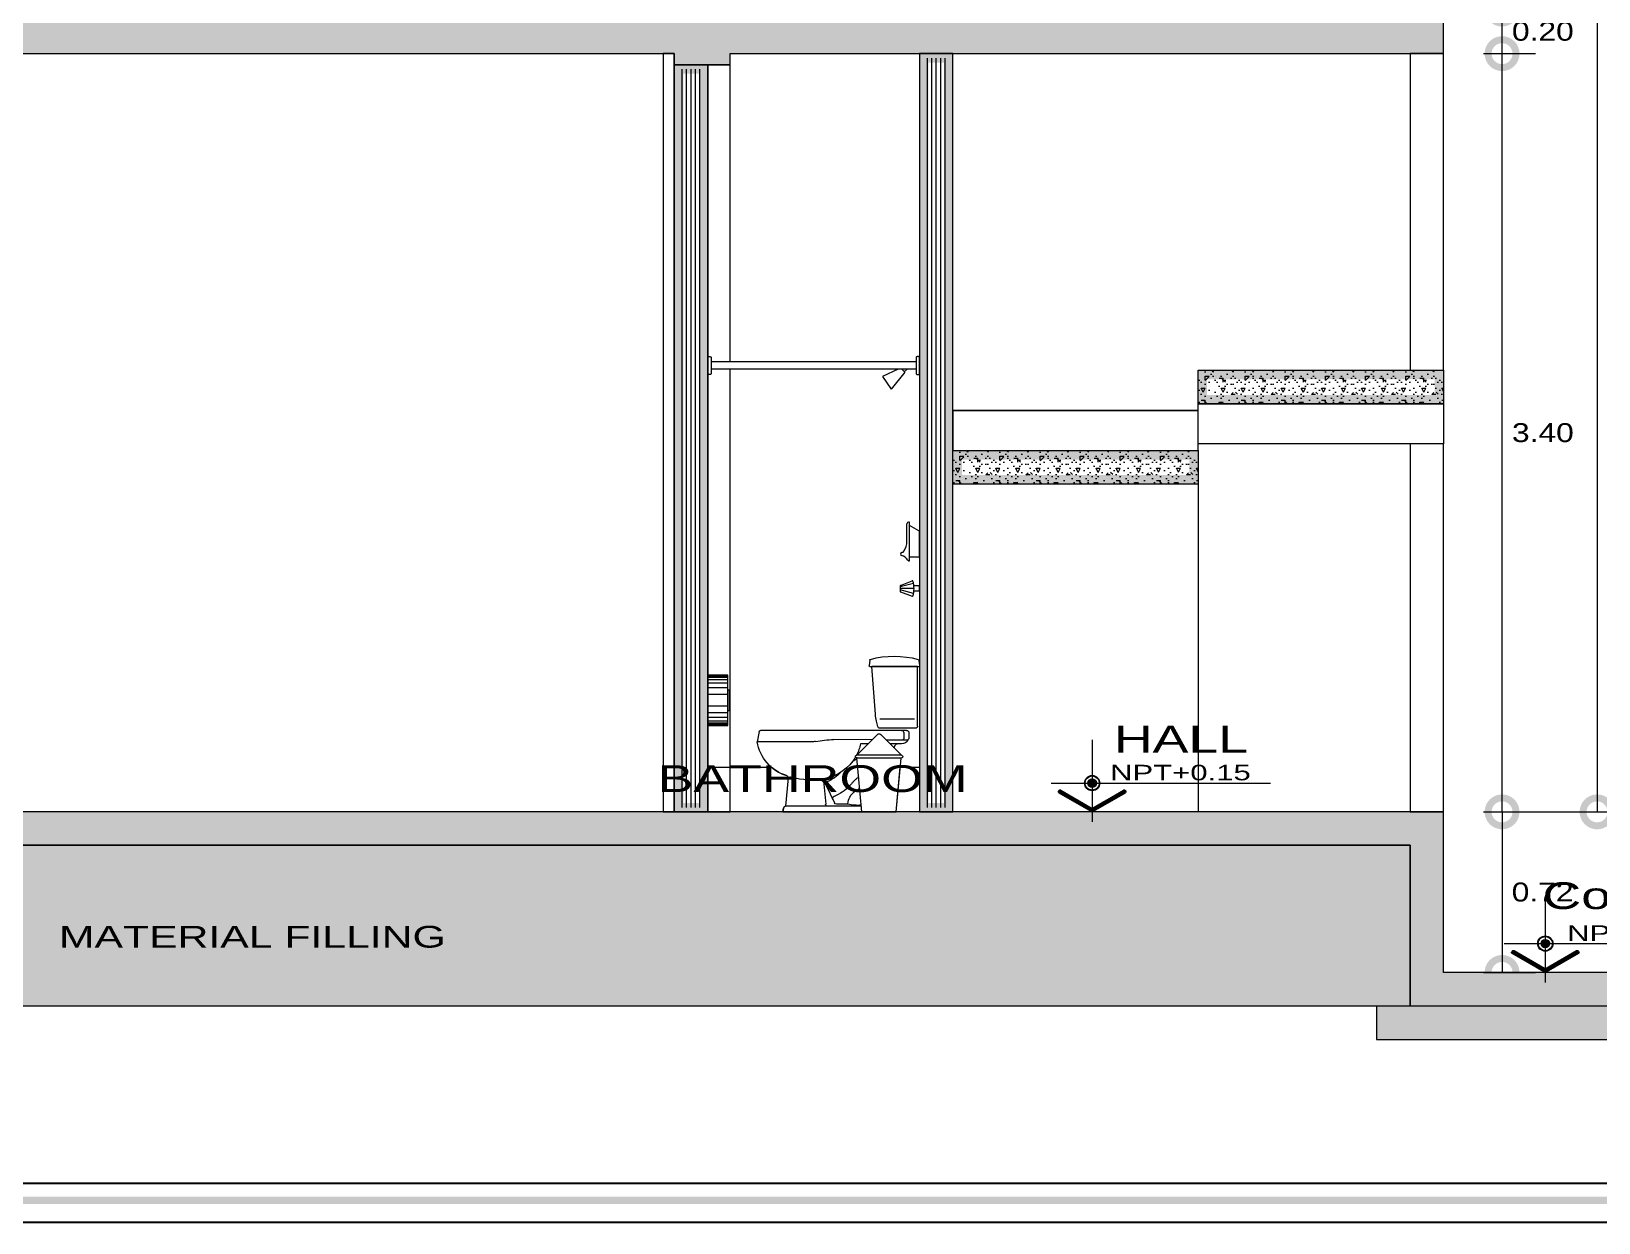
# Model space of a CAD drawing. Header units: millimetres. Extents: x 1555 to 3397, y 790 to 1592.
# Drawn here: x 1696.09 to 1703.12, y 789.52 to 794.87 of the extents above; entities that cross this region are included whole.
import ezdxf
from ezdxf.enums import TextEntityAlignment as Align

# ---------------------------------------------------------------- set-up
doc = ezdxf.new("R2010")
doc.units = ezdxf.units.MM
doc.layers.get('0').update_dxf_attribs({"lineweight": 5})
doc.layers.get('Defpoints').update_dxf_attribs({"lineweight": 5})
for name, color, linetype, lineweight in [('0-Hach de Muro Alto', 145, 'Continuous', 5), ('0-Muro Alto', 145, 'Continuous', 5), ('CASCO', 7, 'Continuous', 9), ('CONCRETO', 139, 'Continuous', 9), ('CONCRETO DE LOSA ALIGERADO', 251, 'Continuous', 5), ('COTAS', 7, 'Continuous', 9), ('COTAS-01', 7, 'Continuous', 15), ('LOSA STDIO ARQ', 7, 'Continuous', 13), ('MARCO DE MENBRETE', 252, 'Continuous', 25), ('murito', 139, 'Continuous', 13), ('PISO LM02', 250, 'Continuous', 18), ('PROYECCIONES', 9, 'Continuous', 5), ('SOMBRA01', 250, 'Continuous', 20), ('TEXT2', 7, 'Continuous', 9), ('TEXTOS-ESCALA', 7, 'Continuous', 9), ('TEXTURA VARIOS', 251, 'Continuous', 9)]:
    doc.layers.add(name, color=color, linetype=linetype, lineweight=lineweight)
for name, color, linetype, lineweight, true_color in [('APARATOS-SANITARIOS-02', 7, 'Continuous', 13, 0x474e45), ('COLUMNA ELEVACION', 7, 'Continuous', 9, 0x44484a), ('CONCRETO DE  N.P.T.', 7, 'Continuous', 20, 0x4a4747), ('ESCALERA', 7, 'Continuous', 9, 0xb55e94), ('FLECHAS NPT', 7, 'Continuous', 13, 0x51594d), ('HACH TERRENO NATURAL', 7, 'Continuous', 9, 0x99502e), ('MARCO  LOGITO LM', 7, 'Continuous', 25, 0x5b584a), ('PISO 02', 7, 'Continuous', 15, 0x6b6a56), ('RELLENO DE MURO CORTE', 7, 'Continuous', 5, 0x5b605f), ('TEXTOS NPT', 7, 'Continuous', 5, 0x54254a)]:
    doc.layers.add(name, color=color, linetype=linetype, lineweight=lineweight, true_color=true_color)
doc.layers.add('LOGO', color=7, linetype='Continuous')
doc.styles.add('STYLE1-50EJES', font='swissel.ttf', dxfattribs={"width": 1.2, "height": 0.085})
doc.styles.add('TEXTO-AMBIENTES', font='GOTHIC.TTF', dxfattribs={"width": 1.5, "height": 0.125})
doc.styles.add('TEXTO-ESCALA', font='', dxfattribs={"width": 1.75, "height": 0.3})
doc.styles.get('TEXTO-ESCALA').set_extended_font_data('Gulim')
doc.dimstyles.new('DIM-1-50ejes', dxfattribs={"dimtxt": 0.085, "dimasz": 0.25, "dimexe": 0.15, "dimexo": 0.18, "dimgap": 0.03, "dimtad": 2, "dimtih": 1, "dimtoh": 1, "dimzin": 0, "dimdsep": 46, "dimtxsty": 'STYLE1-50EJES', "dimblk1": 'DOTSMALL', "dimblk2": 'DOTSMALL', "dimsah": 1, "dimcen": 2.75, "dimclrd": 256, "dimclre": 256, "dimclrt": 256, "dimazin": 0, "dimtfac": 1, "dimtix": 1, "dimtmove": 0, "dimatfit": 3, "dimldrblk": 'DOTSMALL', "dimfxl": 1, "dimfxlon": 1, "dimtolj": 1, "dimtzin": 0, "dimlwd": -1, "dimlwe": -1, "dimarcsym": 0})
pattern_1 = [(90, (73.99333, -21.257696), (-0.02, 0), [])]

# ---------------------------------------------------------------- blocks, each defined once
blk = doc.blocks.new('PAPELERA')
at = {"layer": 'APARATOS-SANITARIOS-02'}
for p, q in [((0, 0.1125), (0, -0.1125)), ((0.09, 0.1125), (0, 0.1125)), ((0.09, -0.1125), (0.09, 0.1125)), ((0.099, 0.045), (0.09, 0.045)), ((0.099, -0.045), (0.099, 0.045)), ((0.09, -0.045), (0.099, -0.045)), ((0, -0.1125), (0.09, -0.1125))]:
    blk.add_line(p, q, dxfattribs=at)
at = {"layer": 'PROYECCIONES'}
for p, q in [((0.09, 0.1089), (0, 0.1089)), ((0.09, 0.1025), (0, 0.1025)), ((0.09, 0.0926), (0, 0.0926)), ((0.09, 0.0771), (0, 0.0771)), ((0.09, 0.0558), (0, 0.0558)), ((0.09, 0.0256), (0, 0.0256)), ((0.09, 0.045), (0.09, -0.045)), ((0.09, -0.0256), (0, -0.0256)), ((0.09, -0.0558), (0, -0.0558)), ((0.09, -0.0771), (0, -0.0771)), ((0.09, -0.0926), (0, -0.0926)), ((0.09, -0.1025), (0, -0.1025)), ((0.09, -0.1089), (0, -0.1089))]:
    blk.add_line(p, q, dxfattribs=at)
blk = doc.blocks.new('tacho')
at = {"layer": 'APARATOS-SANITARIOS-02'}
for p, q in [((2356.0954, 1087.522), (2356.188, 1087.6146)), ((2356.2029, 1087.6146), (2356.2954, 1087.522)), ((2356.0954, 1087.522), (2356.2954, 1087.522)), ((2356.0964, 1087.5092), (2356.2954, 1087.5092)), ((2356.1183, 1087.2677), (2356.0964, 1087.5092)), ((2356.2726, 1087.2677), (2356.2945, 1087.5093)), ((2356.2726, 1087.2677), (2356.1183, 1087.2677))]:
    blk.add_line(p, q, dxfattribs=at)
for centre, radius, start, end in [((2356.1954, 1087.6072), 0.0105, 45.00348, 134.99596), ((2356.0955, 1087.5156), 0.00643, 90.06233, 278.3445), ((2356.2954, 1087.5156), 0.00639, 261.59317, 90)]:
    blk.add_arc(centre, radius, start, end, dxfattribs=at)
blk = doc.blocks.new('A$C6BB93238')
at = {"layer": 'APARATOS-SANITARIOS-02'}
for p, q in [((-0.3826, 0.4323), (-0.3856, 0.406)), ((-0.1621, 0.4322), (-0.16, 0.406)), ((-0.162, 0.4038), (-0.3836, 0.4038)), ((-0.3771, 0.4038), (-0.1721, 0.4038)), ((-0.3771, 0.1368), (-0.3771, 0.4038)), ((-0.1876, 0.1894), (-0.1721, 0.4038)), ((-0.3626, 0.1668), (-0.2077, 0.1668)), ((-0.1979, 0.1345), (-0.1923, 0.1586)), ((-0.3671, 0.1268), (-0.2077, 0.1268)), ((-0.3376, 0.1068), (-0.3376, 0.0828)), ((-0.3276, 0.1168), (0.3282, 0.1168)), ((-0.3276, 0.0728), (-0.2363, 0.0739)), ((-0.3151, 0.1068), (-0.3151, 0.0828)), ((-0.1726, 0.0747), (-0.0001, 0.0768)), ((0.3341, 0.1119), (0.3424, 0.0659)), ((-0.305, 0.0568), (-0.2534, 0.0568)), ((-0.2708, 0.0394), (-0.2776, 0.0525)), ((-0.1547, 0.0568), (-0.1213, 0.0568)), ((0.0988, 0.0659), (0.3424, 0.0659)), ((0.0346, -0.1274), (-0.004, -0.2075)), ((0.0447, -0.1089), (0.0355, -0.2141)), ((0.2039, -0.0959), (0.2151, -0.2232)), ((0.2274, -0.2482), (-0.2526, -0.2482)), ((-0.1246, -0.2232), (0.2151, -0.2232)), ((-0.0635, -0.2132), (-0.013, -0.2132)), ((0.2274, -0.2482), (0.2249, -0.2317))]:
    blk.add_line(p, q, dxfattribs=at)
for points in [[(-0.0861, -0.0206), (-0.1031, -0.0121), (-0.1054, -0.0111)], [(-0.1126, -0.0914), (-0.1108, -0.0929), (-0.1082, -0.0949), (-0.1057, -0.097), (-0.1031, -0.0991), (-0.1006, -0.1013), (-0.0981, -0.1035), (-0.0957, -0.1058), (-0.0934, -0.108), (-0.0911, -0.1103), (-0.0888, -0.1127), (-0.0865, -0.1151), (-0.0843, -0.1175), (-0.0821, -0.1199), (-0.0798, -0.1225), (-0.0776, -0.125), (-0.0754, -0.1275), (-0.0732, -0.13), (-0.0712, -0.1323)], [(-0.0635, -0.2132), (-0.0636, -0.2125), (-0.0654, -0.2033), (-0.0675, -0.1954), (-0.0699, -0.1887), (-0.0726, -0.183), (-0.0754, -0.1781), (-0.0781, -0.174), (-0.0809, -0.1705), (-0.0835, -0.1674), (-0.086, -0.1646), (-0.0884, -0.1622), (-0.0907, -0.16), (-0.0931, -0.158), (-0.0954, -0.1562), (-0.0979, -0.1544), (-0.1004, -0.1527), (-0.1031, -0.1509), (-0.1059, -0.1492), (-0.1088, -0.1474), (-0.1118, -0.1457), (-0.1148, -0.144), (-0.1173, -0.1427)]]:
    blk.add_lwpolyline(points, dxfattribs=at)
for centre, radius, start, end in [((-0.3786, 0.4319), 0.004, 104.9524, 173.5584), ((-0.2723, 0.0337), 0.4161, 75.06354, 104.9524), ((-0.1661, 0.4319), 0.004, 4.61065, 75.06354), ((-0.3836, 0.4058), 0.002, 173.5584, 270), ((-0.162, 0.4058), 0.002, 270, 4.61065), ((-0.3812, 0.2028), 0.194, 346.82745, 356.04435), ((-0.3671, 0.1368), 0.01, 180, 270), ((-0.3276, 0.1068), 0.01, 90, 180), ((-0.3276, 0.0828), 0.01, 180, 270), ((-0.3052, 0.0893), 0.0325, 204.64713, 270.318), ((-0.3051, 0.1068), 0.01, 90, 180), ((-0.3056, 0.0826), 0.00955, 178.87124, 272.70576), ((-0.2077, 0.1368), 0.01, 270, 346.82745), ((-0.0327, -0.5637), 0.6413, 79.78398, 87.09132), ((0.3282, 0.1108), 0.006, 10.17986, 90), ((-0.2847, 0.0488), 0.008, 27.40758, 90), ((0.0761, 0.0998), 0.202, 192.27903, 207.64116), ((0.0988, 0.1659), 0.1, 259.78398, 270), ((0.1554, 0.0955), 0.1893, 287.05955, 350.98612), ((0.0761, 0.0998), 0.202, 210.44138, 258.3808), ((0.0692, 0.0032), 0.1952, 223.96619, 248.59707), ((0.1083, 0.0647), 0.1952, 223.96619, 246.21682), ((0.0255, -0.123), 0.01, 334.30004, 66.21682), ((0.1015, 0.2092), 0.3143, 257.85823, 286.64851), ((0.0348, -0.1081), 0.01, 355.01389, 86.40745), ((0.1944, -0.1015), 0.01, 4.98611, 106.64851), ((0.2139, -0.095), 0.01, 107.05955, 184.98611), ((-0.013, -0.2032), 0.01, 270, 334.30004), ((-0.0056, -0.1878), 0.01, 334.30004, 68.59707), ((-0.1075, -0.0441), 0.1748, 264.55427, 284.58306), ((0.0256, -0.2132), 0.01, 270, 355.01389), ((0.2151, -0.2332), 0.01, 8.48894, 90)]:
    blk.add_arc(centre, radius, start, end, dxfattribs=at)
blk.add_blockref('tacho', (-2356.3995, -1087.5159), dxfattribs=at)
blk = doc.blocks.new('javonerac')
at = {"layer": 'APARATOS-SANITARIOS-02'}
for p, q in [((100.6702, 69.0701), (100.6702, 69.1492)), ((100.6819, 69.157), (100.678, 69.157)), ((100.6819, 68.9831), (100.6819, 69.157)), ((100.7239, 69.1177), (100.6819, 69.1414)), ((100.7269, 69.0046), (100.7269, 69.1126)), ((100.721, 68.9988), (100.6819, 68.9988))]:
    blk.add_line(p, q, dxfattribs=at)
for centre, radius, start, end in [((100.678, 69.1492), 0.00782, 90, 180), ((100.721, 69.1126), 0.00586, 0, 60.52411), ((100.5854, 69.0726), 0.0849, 327.02302, 358.31137), ((100.6489, 69.0128), 0.00701, 96.11397, 184.91625), ((100.6482, 69.013), 0.00638, 187.84278, 247.56189), ((100.6323, 68.9587), 0.0503, 32.75612, 74.43039), ((100.6451, 69.0323), 0.0129, 283.40379, 332.7883), ((100.681, 68.9917), 0.00859, 222.12738, 276.59661), ((100.721, 69.0046), 0.00586, 270, 0)]:
    blk.add_arc(centre, radius, start, end, dxfattribs=at)
blk = doc.blocks.new('_DOTSMALL')
at = {"color": 0, "linetype": 'ByBlock', "const_width": 0.5}
blk.add_lwpolyline([(-0.0625, 0, 1), (0.0625, 0, 1)], format="xyb", close=True, dxfattribs=at)
blk = doc.blocks.new('*D447')
at = {"layer": 'COTAS', "transparency": 16777216}
for p, q in [((1702.6081, 791.3657), (1702.841, 791.3657)), ((1702.691, 791.3657), (1702.691, 790.6457)), ((1702.6081, 790.6457), (1702.841, 790.6457))]:
    blk.add_line(p, q, dxfattribs=at)
at = {"layer": 'Defpoints', "color": 0, "transparency": 16777216}
for p in [(1702.4281, 791.3657), (1702.4281, 790.6457), (1702.691, 790.6457)]:
    blk.add_point(p, dxfattribs=at)
at = {"layer": 'COTAS', "transparency": 16777216, "xscale": 0.25, "yscale": 0.25, "zscale": 0.25}
for p, rotation in [((1702.691, 791.3657), 90), ((1702.691, 790.6457), 270)]:
    blk.add_blockref('_DOTSMALL', p, dxfattribs=dict(at, rotation=rotation))
at = {"layer": 'COTAS', "transparency": 16777216, "insert": (1702.8729, 791.0057), "char_height": 0.085, "attachment_point": 5, "style": 'STYLE1-50EJES'}
blk.add_mtext('\\A1;0.72', dxfattribs=at)
blk = doc.blocks.new('*D497')
at = {"layer": 'COTAS', "transparency": 16777216}
for p, q in [((1702.6081, 794.7657), (1702.841, 794.7657)), ((1702.691, 791.3657), (1702.691, 794.7657)), ((1702.6081, 791.3657), (1702.841, 791.3657))]:
    blk.add_line(p, q, dxfattribs=at)
at = {"layer": 'Defpoints', "color": 0, "transparency": 16777216}
for p in [(1702.4281, 794.7657), (1702.691, 794.7657), (1702.4281, 791.3657)]:
    blk.add_point(p, dxfattribs=at)
at = {"layer": 'COTAS', "transparency": 16777216, "xscale": 0.25, "yscale": 0.25, "zscale": 0.25}
for p, rotation in [((1702.691, 794.7657), 90), ((1702.691, 791.3657), 270)]:
    blk.add_blockref('_DOTSMALL', p, dxfattribs=dict(at, rotation=rotation))
at = {"layer": 'COTAS', "transparency": 16777216, "insert": (1702.8741, 793.0657), "char_height": 0.085, "attachment_point": 5, "style": 'STYLE1-50EJES'}
blk.add_mtext('\\A1;3.40', dxfattribs=at)
blk = doc.blocks.new('*D498')
at = {"layer": 'COTAS', "transparency": 16777216}
for p, q in [((1702.6081, 794.9657), (1702.841, 794.9657)), ((1702.691, 794.7657), (1702.691, 794.9657)), ((1702.6081, 794.7657), (1702.841, 794.7657))]:
    blk.add_line(p, q, dxfattribs=at)
at = {"layer": 'Defpoints', "color": 0, "transparency": 16777216}
for p in [(1702.4281, 794.9657), (1702.691, 794.9657), (1702.4281, 794.7657)]:
    blk.add_point(p, dxfattribs=at)
at = {"layer": 'COTAS', "transparency": 16777216, "xscale": 0.25, "yscale": 0.25, "zscale": 0.25}
for p, rotation in [((1702.691, 794.9657), 90), ((1702.691, 794.7657), 270)]:
    blk.add_blockref('_DOTSMALL', p, dxfattribs=dict(at, rotation=rotation))
at = {"layer": 'COTAS', "transparency": 16777216, "insert": (1702.874, 794.8657), "char_height": 0.085, "attachment_point": 5, "style": 'STYLE1-50EJES'}
blk.add_mtext('\\A1;0.20', dxfattribs=at)
blk = doc.blocks.new('*D535')
at = {"layer": 'COTAS', "transparency": 16777216}
for p, q in [((1702.6081, 803.6642), (1703.2672, 803.6642)), ((1703.1172, 803.6642), (1703.1172, 791.3657)), ((1702.6081, 791.3657), (1703.2672, 791.3657))]:
    blk.add_line(p, q, dxfattribs=at)
at = {"layer": 'Defpoints', "color": 0, "transparency": 16777216}
for p in [(1702.4281, 803.6642), (1702.4281, 791.3657), (1703.1172, 791.3657)]:
    blk.add_point(p, dxfattribs=at)
at = {"layer": 'COTAS', "transparency": 16777216, "xscale": 0.25, "yscale": 0.25, "zscale": 0.25}
for p, rotation in [((1703.1172, 803.6642), 90), ((1703.1172, 791.3657), 270)]:
    blk.add_blockref('_DOTSMALL', p, dxfattribs=dict(at, rotation=rotation))
at = {"layer": 'COTAS', "transparency": 16777216, "insert": (1703.3422, 797.515), "char_height": 0.085, "attachment_point": 5, "style": 'STYLE1-50EJES'}
blk.add_mtext('\\A1;12.30', dxfattribs=at)

msp = doc.modelspace()

# ---------------------------------------------------------------- hatches: boundary and pattern name
at = {"layer": 'CONCRETO', "ltscale": 0.05}
h = msp.add_hatch(dxfattribs=at)
h.set_pattern_fill('CONCRT,_O', color=256, scale=0.08, angle=75, pattern_type=2)
h.set_pattern_definition([(75, (811.65591, -714.763585), (-0.0565685425, 0.0979795897), [0.004, -0.028, 0, -0.04, 0, -0.008]), (75, (811.63273, -714.75737), (-0.0565685425, 0.0979795897), [0, -0.028, 0.004, -0.04, 0, -0.008]), (75, (811.617275, -714.75323), (-0.0565685425, 0.0979795897), [0, -0.032, 0, -0.036, 0.004, -0.008]), (75, (811.586366, -714.74495), (-0.0565685425, 0.0979795897), [0, -0.032, 0.004, -0.036, 0, -0.008]), (165, (811.65978, -714.76462), (-0.0979795897, -0.0565685425), [0.004, -0.076]), (165, (811.66806, -714.73371), (-0.0979795897, -0.0565685425), [-0.028, 0.004, -0.024, 0, -0.02, 0.004]), (165, (811.67841, -714.695074), (-0.0979795897, -0.0565685425), [0, -0.04, 0.004, -0.02, 0, -0.016]), (165, (811.661847, -714.756893), (-0.0489897949, -0.02828427125), [0, -0.012, 0, -0.012, 0, -0.016]), (165, (811.660054, -714.74813), (-0.0489897949, -0.02828427125), [0, -0.016, 0, -0.012, 0, -0.012]), (165, (811.665988, -714.74144), (-0.0489897949, -0.02828427125), [0, -0.016, 0, -0.016, 0, -0.008]), (165, (811.6624, -714.723913), (-0.0489897949, -0.02828427125), [0, -0.012, 0, -0.016, 0, -0.012]), (120, (811.659776, -714.76462), (-0.077274066, 0.0207055236), [0.0056568, -0.03394112, 0.0056568, -0.0678823648]), (210, (811.66806, -714.73371), (-0.077274066, 0.0207055236), [-0.056568, 0.0056568, -0.0452554848, 0.0056568])])
h.paths.add_polyline_path([(1709.12814, 790.7457), (1704.17814, 790.7457), (1704.17814, 790.5957), (1702.37814, 790.5957), (1702.37814, 791.3157), (1691.22814, 791.3157), (1691.22814, 791.2157), (1702.27814, 791.2157), (1702.27814, 790.4957), (1704.27814, 790.4957), (1704.27814, 790.6457), (1709.12814, 790.6457)])
at = {"layer": 'CONCRETO DE  N.P.T.', "ltscale": 0.05}
h = msp.add_hatch(dxfattribs=at)
h.set_pattern_fill('SAND,_O', color=256, scale=0.05, pattern_type=2)
h.set_pattern_definition([(0, (811.51744, -714.223087), (0.0295, 0.0215), [0, -0.012, 0, -0.016, 0, -0.028]), (10, (811.53794, -714.200087), (0.01654435144, 0.0415034268), [0, -0.031, 0, -0.007, 0, -0.0265]), (20, (811.52094, -714.205087), (0.0105370084, 0.0485306239), [0, -0.0215, 0, -0.0145, 0, -0.0315]), (30, (811.54044, -714.210087), (0.0011865335, 0.0399448637), [0, -0.028, 0, -0.0355, 0, -0.0255]), (40, (811.53194, -714.215087), (0.01400418, 0.04242797358), [0, -0.0205, 0, -0.0165, 0, -0.0285]), (50, (811.55294, -714.220087), (-0.00770419094, 0.03126732227), [0, -0.006, 0, -0.0395, 0, -0.0235]), (60, (811.54344, -714.225087), (-0.007511851, 0.05398909236), [0, -0.0075, 0, -0.0235, 0, -0.027]), (70, (811.53144, -714.230087), (-0.01408848712, 0.02853970095), [0, -0.014, 0, -0.016, 0, -0.0365]), (80, (811.53494, -714.235087), (-0.01709383663, 0.03550775618), [0, -0.018, 0, -0.0215]), (90, (811.55644, -714.240087), (-0.0335, 0.023), [0, -0.0275, 0, -0.0155, 0, -0.0365]), (100, (811.51444, -714.235087), (-0.0302947045, 0.01344361854), [0, -0.014, 0, -0.029, 0, -0.033]), (110, (811.51944, -714.230087), (-0.0313622299, 0.0247671261), [0, -0.024, 0, -0.019, 0, -0.0265]), (120, (811.52444, -714.225087), (-0.0445967875, 0.01524390183), [0, -0.033, 0, -0.0105, 0, -0.038]), (130, (811.52944, -714.220087), (-0.0330326731, -0.00030415074), [0, -0.019, 0, -0.007, 0, -0.039]), (140, (811.53444, -714.215087), (-0.0519419007, -0.0066737509), [0, -0.0055, 0, -0.029, 0, -0.024]), (150, (811.53944, -714.210087), (-0.0401996732, -0.0166278764), [0, -0.014, 0, -0.0165, 0, -0.032]), (160, (811.54444, -714.205087), (-0.0494754931, -0.0277520374), [0, -0.0295, 0, -0.012, 0, -0.0205]), (170, (811.54944, -714.200087), (-0.02423954834, -0.02517328537), [0, -0.019, 0, -0.011, 0, -0.0385])])
h.paths.add_polyline_path([(1691.22814, 791.3157), (1702.37814, 791.3157), (1702.37814, 790.5957), (1704.17814, 790.5957), (1704.17814, 790.7457), (1709.12814, 790.7457), (1709.12814, 790.7957), (1704.12814, 790.7957), (1704.12814, 790.6457), (1702.42814, 790.6457), (1702.42814, 791.3657), (1691.22814, 791.3657)])
at = {"layer": 'CONCRETO DE LOSA ALIGERADO'}
h = msp.add_hatch(dxfattribs=at)
h.set_pattern_fill('CONCRETE', color=256, scale=0.18, style=0, pattern_type=2)
h.set_pattern_definition([(45, (269.72152, -165.85492), (0, 0.180000819), [0.0254556, -0.050913, 0.0127278, -0.0763668, 0.0254556, -0.063639641]), (135, (269.83852, -165.84592), (-0.180000819, 0), [0.02545578, -0.0381834, 0.0127278, -0.063639, 0.02545578, -0.089096681]), (63.434949, (269.69452, -165.881925), (9e-12, 0.18), [0.020124, -0.080496, 0.020124, -0.080502118]), (116.565051, (269.69452, -165.881925), (-7e-11, 0.18), [0.020124, -0.080496, 0.020124, -0.080502118]), (0, (269.69452, -165.86392), (0, 0.18), [0.009, -0.072, 0.018, -0.072, 0.009]), (0, (269.69452, -165.83692), (0, 0.18), [-0.027, 0.018, -0.072, 0, -0.063, 0]), (0, (269.69452, -165.82792), (0, 0.18), [-0.072, 0, -0.054, 0.018, -0.036, 0]), (0, (269.69452, -165.80092), (0, 0.18), [-0.036, 0, -0.045, 0.018, -0.081, 0]), (0, (269.69452, -165.77392), (0, 0.18), [-0.036, 0.018, -0.072, 0.018, -0.036, 0]), (0, (269.69452, -165.72892), (0, 0.18), [-0.027, 0.018, -0.036, 0, -0.099, 0]), (0, (269.69452, -165.71992), (0, 0.18), [-0.036, 0, -0.108, 0.018, -0.018, 0]), (90, (269.70352, -165.84592), (-0.18, 0), [-0.054, 0, -0.054, 0, -0.072, 0]), (90, (269.72152, -165.88192), (-0.18, 0), [-0.027, 0.018, -0.072, 0, -0.063, 0]), (90, (269.73952, -165.88192), (-0.18, 0), [-0.072, 0, -0.063, 0.018, -0.027, 0]), (90, (269.83852, -165.88192), (-0.18, 0), [-0.036, 0.018, -0.09, 0.018, -0.018, 0]), (90, (269.71252, -165.86392), (-0.18, 0), [-0.054, 0, -0.063, 0, -0.063, 0]), (90, (269.73052, -165.86392), (-0.18, 0), [-0.045, 0, -0.099, 0, -0.036, 0]), (90, (269.74852, -165.85492), (-0.18, 0), [-0.09, 0, -0.027, 0, -0.063, 0]), (90, (269.75752, -165.87292), (-0.18, 0), [-0.081, 0, -0.036, 0, -0.045, 0]), (90, (269.77552, -165.84592), (-0.18, 0), [-0.072, 0, -0.027, 0, -0.072, 0]), (90, (269.78452, -165.83692), (-0.18, 0), [-0.081, 0, -0.036, 0, -0.063, 0]), (90, (269.79352, -165.88192), (-0.18, 0), [-0.108, 0, -0.045, 0, -0.027, 0]), (90, (269.80252, -165.85492), (-0.18, 0), [-0.036, 0, -0.072, 0, -0.072, 0]), (90, (269.81152, -165.86392), (-0.18, 0), [-0.081, 0, -0.045, 0, -0.054, 0]), (90, (269.82052, -165.87292), (-0.18, 0), [-0.072, 0, -0.054, 0, -0.054, 0]), (90, (269.83852, -165.86392), (-0.18, 0), [-0.054, 0, -0.054, 0, -0.072, 0]), (90, (269.85652, -165.85492), (-0.18, 0), [-0.072, 0, -0.036, 0, -0.072, 0]), (90, (269.86552, -165.84592), (-0.18, 0), [-0.027, 0, -0.108, 0, -0.045, 0])])
h.paths.add_polyline_path([(1698.97814, 794.7157), (1699.22814, 794.7157), (1699.22814, 794.7657), (1702.42814, 794.7657), (1702.42814, 794.9657), (1690.72814, 794.9657), (1690.72814, 794.7657), (1691.22814, 794.7657), (1691.22814, 794.7157), (1691.47814, 794.7157), (1691.47814, 794.7657), (1695.10314, 794.7657), (1695.10314, 794.7157), (1695.35314, 794.7157), (1695.35314, 794.7657), (1698.97814, 794.7657)])
h = msp.add_hatch(dxfattribs=at)
h.set_pattern_fill('CONCRETE', color=256, scale=0.18, style=0, pattern_type=2)
h.set_pattern_definition([(45, (280.32152, -167.47492), (0, 0.180000819), [0.0254556, -0.050913, 0.0127278, -0.0763668, 0.0254556, -0.063639641]), (135, (280.43852, -167.46592), (-0.180000819, 0), [0.02545578, -0.0381834, 0.0127278, -0.063639, 0.02545578, -0.089096681]), (63.434949, (280.29452, -167.501925), (9e-12, 0.18), [0.020124, -0.080496, 0.020124, -0.080502118]), (116.565051, (280.29452, -167.501925), (-7e-11, 0.18), [0.020124, -0.080496, 0.020124, -0.080502118]), (0, (280.29452, -167.48392), (0, 0.18), [0.009, -0.072, 0.018, -0.072, 0.009]), (0, (280.29452, -167.45692), (0, 0.18), [-0.027, 0.018, -0.072, 0, -0.063, 0]), (0, (280.29452, -167.44792), (0, 0.18), [-0.072, 0, -0.054, 0.018, -0.036, 0]), (0, (280.29452, -167.42092), (0, 0.18), [-0.036, 0, -0.045, 0.018, -0.081, 0]), (0, (280.29452, -167.39392), (0, 0.18), [-0.036, 0.018, -0.072, 0.018, -0.036, 0]), (0, (280.29452, -167.34892), (0, 0.18), [-0.027, 0.018, -0.036, 0, -0.099, 0]), (0, (280.29452, -167.33992), (0, 0.18), [-0.036, 0, -0.108, 0.018, -0.018, 0]), (90, (280.30352, -167.46592), (-0.18, 0), [-0.054, 0, -0.054, 0, -0.072, 0]), (90, (280.32152, -167.50192), (-0.18, 0), [-0.027, 0.018, -0.072, 0, -0.063, 0]), (90, (280.33952, -167.50192), (-0.18, 0), [-0.072, 0, -0.063, 0.018, -0.027, 0]), (90, (280.43852, -167.50192), (-0.18, 0), [-0.036, 0.018, -0.09, 0.018, -0.018, 0]), (90, (280.31252, -167.48392), (-0.18, 0), [-0.054, 0, -0.063, 0, -0.063, 0]), (90, (280.33052, -167.48392), (-0.18, 0), [-0.045, 0, -0.099, 0, -0.036, 0]), (90, (280.34852, -167.47492), (-0.18, 0), [-0.09, 0, -0.027, 0, -0.063, 0]), (90, (280.35752, -167.49292), (-0.18, 0), [-0.081, 0, -0.036, 0, -0.045, 0]), (90, (280.37552, -167.46592), (-0.18, 0), [-0.072, 0, -0.027, 0, -0.072, 0]), (90, (280.38452, -167.45692), (-0.18, 0), [-0.081, 0, -0.036, 0, -0.063, 0]), (90, (280.39352, -167.50192), (-0.18, 0), [-0.108, 0, -0.045, 0, -0.027, 0]), (90, (280.40252, -167.47492), (-0.18, 0), [-0.036, 0, -0.072, 0, -0.072, 0]), (90, (280.41152, -167.48392), (-0.18, 0), [-0.081, 0, -0.045, 0, -0.054, 0]), (90, (280.42052, -167.49292), (-0.18, 0), [-0.072, 0, -0.054, 0, -0.054, 0]), (90, (280.43852, -167.48392), (-0.18, 0), [-0.054, 0, -0.054, 0, -0.072, 0]), (90, (280.45652, -167.47492), (-0.18, 0), [-0.072, 0, -0.036, 0, -0.072, 0]), (90, (280.46552, -167.46592), (-0.18, 0), [-0.027, 0, -0.108, 0, -0.045, 0])])
h.paths.add_polyline_path([(1701.32814, 793.1957), (1702.42814, 793.1957), (1702.42814, 793.3457), (1701.32814, 793.3457)])
h = msp.add_hatch(dxfattribs=at)
h.set_pattern_fill('CONCRETE', color=256, scale=0.18, style=0, pattern_type=2)
h.set_pattern_definition([(45, (279.22152, -167.83492), (0, 0.180000819), [0.0254556, -0.050913, 0.0127278, -0.0763668, 0.0254556, -0.063639641]), (135, (279.33852, -167.82592), (-0.180000819, 0), [0.02545578, -0.0381834, 0.0127278, -0.063639, 0.02545578, -0.089096681]), (63.434949, (279.19452, -167.861925), (9e-12, 0.18), [0.020124, -0.080496, 0.020124, -0.080502118]), (116.565051, (279.19452, -167.861925), (-7e-11, 0.18), [0.020124, -0.080496, 0.020124, -0.080502118]), (0, (279.19452, -167.84392), (0, 0.18), [0.009, -0.072, 0.018, -0.072, 0.009]), (0, (279.19452, -167.81692), (0, 0.18), [-0.027, 0.018, -0.072, 0, -0.063, 0]), (0, (279.19452, -167.80792), (0, 0.18), [-0.072, 0, -0.054, 0.018, -0.036, 0]), (0, (279.19452, -167.78092), (0, 0.18), [-0.036, 0, -0.045, 0.018, -0.081, 0]), (0, (279.19452, -167.75392), (0, 0.18), [-0.036, 0.018, -0.072, 0.018, -0.036, 0]), (0, (279.19452, -167.70892), (0, 0.18), [-0.027, 0.018, -0.036, 0, -0.099, 0]), (0, (279.19452, -167.69992), (0, 0.18), [-0.036, 0, -0.108, 0.018, -0.018, 0]), (90, (279.20352, -167.82592), (-0.18, 0), [-0.054, 0, -0.054, 0, -0.072, 0]), (90, (279.22152, -167.86192), (-0.18, 0), [-0.027, 0.018, -0.072, 0, -0.063, 0]), (90, (279.23952, -167.86192), (-0.18, 0), [-0.072, 0, -0.063, 0.018, -0.027, 0]), (90, (279.33852, -167.86192), (-0.18, 0), [-0.036, 0.018, -0.09, 0.018, -0.018, 0]), (90, (279.21252, -167.84392), (-0.18, 0), [-0.054, 0, -0.063, 0, -0.063, 0]), (90, (279.23052, -167.84392), (-0.18, 0), [-0.045, 0, -0.099, 0, -0.036, 0]), (90, (279.24852, -167.83492), (-0.18, 0), [-0.09, 0, -0.027, 0, -0.063, 0]), (90, (279.25752, -167.85292), (-0.18, 0), [-0.081, 0, -0.036, 0, -0.045, 0]), (90, (279.27552, -167.82592), (-0.18, 0), [-0.072, 0, -0.027, 0, -0.072, 0]), (90, (279.28452, -167.81692), (-0.18, 0), [-0.081, 0, -0.036, 0, -0.063, 0]), (90, (279.29352, -167.86192), (-0.18, 0), [-0.108, 0, -0.045, 0, -0.027, 0]), (90, (279.30252, -167.83492), (-0.18, 0), [-0.036, 0, -0.072, 0, -0.072, 0]), (90, (279.31152, -167.84392), (-0.18, 0), [-0.081, 0, -0.045, 0, -0.054, 0]), (90, (279.32052, -167.85292), (-0.18, 0), [-0.072, 0, -0.054, 0, -0.054, 0]), (90, (279.33852, -167.84392), (-0.18, 0), [-0.054, 0, -0.054, 0, -0.072, 0]), (90, (279.35652, -167.83492), (-0.18, 0), [-0.072, 0, -0.036, 0, -0.072, 0]), (90, (279.36552, -167.82592), (-0.18, 0), [-0.027, 0, -0.108, 0, -0.045, 0])])
h.paths.add_polyline_path([(1700.22814, 792.8357), (1701.32814, 792.8357), (1701.32814, 792.9857), (1700.22814, 792.9857)])
at = {"layer": 'FLECHAS NPT'}
h = msp.add_hatch(dxfattribs=at)
h.set_pattern_fill('ANSI31', color=256, scale=0.040926, angle=45, style=0)
h.set_pattern_definition([(90, (1664.1488704, 797.69545), (0.0051157655, 0), [])])
h.paths.add_polyline_path([(1700.71191, 791.46334, 0.4142136), (1700.70353, 791.46109), (1700.70199, 791.45843, 0.4142136), (1700.70424, 791.45005), (1700.84856, 791.36672, 0.1316525), (1700.8524, 791.3657), (1700.8524, 791.38342, -0.1316525), (1700.84856, 791.38445)])
h.paths.add_polyline_path([(1700.85623, 791.38445, -0.1316525), (1700.8524, 791.38342), (1700.8524, 791.3657, 0.1316525), (1700.85623, 791.36672), (1701.00055, 791.45005, 0.4142136), (1701.0028, 791.45843), (1701.00126, 791.46109, 0.4142136), (1700.99288, 791.46334)])
h = msp.add_hatch(color=256, dxfattribs=at)
h.paths.add_polyline_path([(1700.8524, 791.47951), (1700.8524, 791.49486), (1700.83705, 791.49486, 0.4142136)])
h.paths.add_polyline_path([(1700.86774, 791.49486), (1700.8524, 791.49486), (1700.8524, 791.47951, 0.4142136)])
h.paths.add_polyline_path([(1700.86774, 791.49486, 0.4142136), (1700.8524, 791.5102), (1700.8524, 791.49486)])
h.paths.add_polyline_path([(1700.8524, 791.49486), (1700.8524, 791.5102, 0.4142136), (1700.83705, 791.49486)])
h = msp.add_hatch(color=256, dxfattribs=at)
h.paths.add_polyline_path([(1702.88507, 790.75951), (1702.88507, 790.77486), (1702.86972, 790.77486, 0.4142136)])
h.paths.add_polyline_path([(1702.90041, 790.77486), (1702.88507, 790.77486), (1702.88507, 790.75951, 0.4142136)])
h.paths.add_polyline_path([(1702.90041, 790.77486, 0.4142136), (1702.88507, 790.7902), (1702.88507, 790.77486)])
h.paths.add_polyline_path([(1702.88507, 790.77486), (1702.88507, 790.7902, 0.4142136), (1702.86972, 790.77486)])
h = msp.add_hatch(dxfattribs=at)
h.set_pattern_fill('ANSI31', color=256, scale=0.040926, angle=45, style=0)
h.set_pattern_definition([(90, (1666.181542, 796.97545), (0.0051157655, 0), [])])
h.paths.add_polyline_path([(1702.74458, 790.74334, 0.4142136), (1702.7362, 790.74109), (1702.73466, 790.73843, 0.4142136), (1702.73691, 790.73005), (1702.88123, 790.64672, 0.1316525), (1702.88507, 790.6457), (1702.88507, 790.66342, -0.1316525), (1702.88123, 790.66445)])
h.paths.add_polyline_path([(1702.8889, 790.66445, -0.1316525), (1702.88507, 790.66342), (1702.88507, 790.6457, 0.1316525), (1702.8889, 790.64672), (1703.03322, 790.73005, 0.4142136), (1703.03547, 790.73843), (1703.03394, 790.74109, 0.4142136), (1703.02555, 790.74334)])
at = {"layer": 'HACH TERRENO NATURAL'}
h = msp.add_hatch(dxfattribs=at)
h.set_pattern_fill('EARTH', color=256, scale=0.04, angle=30, style=0)
h.set_pattern_definition([(30, (-30.55552, 0), (0.092970453, 0.346970453), [0.254, -0.254]), (30, (-30.60315, 0.0825), (0.092970453, 0.346970453), [0.254, -0.254]), (30, (-30.65077, 0.16498), (0.092970453, 0.346970453), [0.254, -0.254]), (120, (-30.63915, 0.20835), (-0.346970453, 0.092970453), [0.254, -0.254]), (120, (-30.55666, 0.25597), (-0.346970453, 0.092970453), [0.254, -0.254]), (120, (-30.47418, 0.3036), (-0.346970453, 0.092970453), [0.254, -0.254])])
h.paths.add_polyline_path([(1709.12814, 790.4957), (1709.12814, 790.6457), (1704.27814, 790.6457), (1704.27814, 790.4957), (1702.27814, 790.4957), (1702.27814, 791.2157), (1691.22814, 791.2157), (1691.22814, 790.4957), (1702.12814, 790.4957), (1702.12814, 790.3457), (1704.42814, 790.3457), (1704.42814, 790.4957)])
at = {"layer": 'RELLENO DE MURO CORTE'}
h = msp.add_hatch(dxfattribs=at)
h.set_pattern_fill('_USER', color=256, scale=0.02, angle=90, style=0, pattern_type=0)
h.set_pattern_definition(pattern_1)
h.paths.add_polyline_path([(1699.10814, 794.6957), (1698.99814, 794.6957), (1698.99814, 791.3857), (1699.10814, 791.3857)])
h = msp.add_hatch(dxfattribs=at)
h.set_pattern_fill('_USER', color=256, scale=0.02, angle=90, style=0, pattern_type=0)
h.set_pattern_definition(pattern_1)
h.paths.add_polyline_path([(1700.20814, 794.7457), (1700.09814, 794.7457), (1700.09814, 791.3857), (1700.20814, 791.3857)])
at = {"layer": 'TEXTURA VARIOS'}
h = msp.add_hatch(color=256, dxfattribs=at)
h.paths.add_polyline_path([(1700.8524, 791.52907), (1700.8524, 791.52657, -0.4142136), (1700.88411, 791.49486), (1700.88661, 791.49486, 0.4142136)])
h.paths.add_polyline_path([(1700.82068, 791.49486), (1700.81818, 791.49486, 0.4142136), (1700.8524, 791.46064), (1700.8524, 791.46314, -0.4142136)])
h = msp.add_hatch(color=256, dxfattribs=at)
h.paths.add_polyline_path([(1700.8524, 791.50907), (1700.8524, 791.51407, 0.4142136), (1700.83318, 791.49486), (1700.83818, 791.49486, -0.4142136)])
h.paths.add_polyline_path([(1700.87161, 791.49486), (1700.86661, 791.49486, -0.4142136), (1700.8524, 791.48064), (1700.8524, 791.47564, 0.4142136)])
h = msp.add_hatch(color=256, dxfattribs=at)
h.paths.add_polyline_path([(1700.8524, 791.48275), (1700.8524, 791.49486), (1700.84029, 791.49486, 0.4142136)])
h.paths.add_polyline_path([(1700.8645, 791.49486), (1700.8524, 791.49486), (1700.8524, 791.48275, 0.4142136)])
h.paths.add_polyline_path([(1700.8645, 791.49486, 0.4142136), (1700.8524, 791.50696), (1700.8524, 791.49486)])
h.paths.add_polyline_path([(1700.8524, 791.49486), (1700.8524, 791.50696, 0.4142136), (1700.84029, 791.49486)])
h = msp.add_hatch(color=256, dxfattribs=at)
h.paths.add_polyline_path([(1702.88507, 790.80907), (1702.88507, 790.80657, -0.4142136), (1702.91678, 790.77486), (1702.91928, 790.77486, 0.4142136)])
h.paths.add_polyline_path([(1702.85335, 790.77486), (1702.85085, 790.77486, 0.4142136), (1702.88507, 790.74064), (1702.88507, 790.74314, -0.4142136)])
h = msp.add_hatch(color=256, dxfattribs=at)
h.paths.add_polyline_path([(1702.88507, 790.78907), (1702.88507, 790.79407, 0.4142136), (1702.86585, 790.77486), (1702.87085, 790.77486, -0.4142136)])
h.paths.add_polyline_path([(1702.90428, 790.77486), (1702.89928, 790.77486, -0.4142136), (1702.88507, 790.76064), (1702.88507, 790.75564, 0.4142136)])
h = msp.add_hatch(color=256, dxfattribs=at)
h.paths.add_polyline_path([(1702.88507, 790.76275), (1702.88507, 790.77486), (1702.87296, 790.77486, 0.4142136)])
h.paths.add_polyline_path([(1702.89717, 790.77486), (1702.88507, 790.77486), (1702.88507, 790.76275, 0.4142136)])
h.paths.add_polyline_path([(1702.89717, 790.77486, 0.4142136), (1702.88507, 790.78696), (1702.88507, 790.77486)])
h.paths.add_polyline_path([(1702.88507, 790.77486), (1702.88507, 790.78696, 0.4142136), (1702.87296, 790.77486)])

# ---------------------------------------------------------------- linework, layer by layer
for centre, radius in [((1700.8524, 791.49486), 0.03422), ((1700.8524, 791.49486), 0.01422), ((1700.8524, 791.49486), 0.01211), ((1702.88507, 790.77486), 0.03422), ((1702.88507, 790.77486), 0.01422), ((1702.88507, 790.77486), 0.01211)]:
    msp.add_circle(centre, radius)
at = {"layer": '0-Hach de Muro Alto', "const_width": 0.04}
for points in [[(1700.20814, 794.7457), (1700.09814, 794.7457), (1700.09814, 791.3857), (1700.20814, 791.3857)], [(1699.10814, 794.6957), (1698.99814, 794.6957), (1698.99814, 791.3857), (1699.10814, 791.3857)]]:
    msp.add_lwpolyline(points, close=True, dxfattribs=at)
at = {"layer": '0-Muro Alto'}
for points in [[(1700.22814, 794.7657), (1700.07814, 794.7657), (1700.07814, 791.3657), (1700.22814, 791.3657)], [(1699.12814, 794.7157), (1698.97814, 794.7157), (1698.97814, 791.3657), (1699.12814, 791.3657)]]:
    msp.add_lwpolyline(points, close=True, dxfattribs=at)
at = {"layer": 'APARATOS-SANITARIOS-02'}
for p, q in [((1700.06314, 793.38305), (1699.14314, 793.38305)), ((1700.06314, 793.35107), (1699.14314, 793.35107)), ((1699.98243, 793.35107), (1699.91263, 793.31779)), ((1699.91263, 793.31779), (1699.95087, 793.26155)), ((1700.01176, 793.33687), (1699.95087, 793.26155)), ((1699.99901, 793.35107), (1700.01176, 793.33687)), ((1700.02248, 793.35107), (1700.00939, 793.33933)), ((1700.05115, 792.38913), (1699.9916, 792.37422)), ((1699.9916, 792.37967), (1699.9916, 792.35325)), ((1699.99257, 792.38124), (1700.04531, 792.40188)), ((1700.07814, 792.37886), (1700.0529, 792.37886)), ((1700.07814, 792.35526), (1700.07814, 792.37886)), ((1700.05359, 792.36706), (1699.9916, 792.36706)), ((1700.05115, 792.34499), (1699.9916, 792.36125)), ((1699.99257, 792.35168), (1700.04531, 792.33225)), ((1700.07814, 792.35526), (1700.0529, 792.35526))]:
    msp.add_line(p, q, dxfattribs=at)
for points in [[(1699.12814, 793.33206), (1699.12814, 793.40206, -0.4142136), (1699.13314, 793.40706), (1699.13814, 793.40706, -0.4142136), (1699.14314, 793.40206), (1699.14314, 793.33206, -0.4142136), (1699.13814, 793.32706), (1699.13314, 793.32706, -0.4142136)], [(1700.07814, 793.33206), (1700.07814, 793.40206, 0.4142136), (1700.07314, 793.40706), (1700.06814, 793.40706, 0.4142136), (1700.06314, 793.40206), (1700.06314, 793.33206, 0.4142136), (1700.06814, 793.32706), (1700.07314, 793.32706, 0.4142136)], [(1700.07814, 793.33206), (1700.07814, 793.40206, 0.4142136), (1700.07314, 793.40706), (1700.06814, 793.40706, 0.4142136), (1700.06314, 793.40206), (1700.06314, 793.33206, 0.4142136), (1700.06814, 793.32706), (1700.07314, 793.32706, 0.4142136)]]:
    msp.add_lwpolyline(points, format="xyb", close=True, dxfattribs=at)
for centre, radius, start, end in [((1699.99336, 792.37967), 0.00176, 116.606322, 180), ((1700.0461, 792.4003), 0.00176, 19.58517, 116.606322), ((1699.95266, 792.36706), 0.10093, 340.41483, 19.58517), ((1699.99336, 792.35325), 0.00176, 180, 243.393678), ((1700.0461, 792.33382), 0.00176, 243.393678, 340.41483)]:
    msp.add_arc(centre, radius, start, end, dxfattribs=at)
at = {"layer": 'CASCO'}
msp.add_lwpolyline([(1701.32814, 793.1957), (1702.42814, 793.1957), (1702.42814, 793.0157), (1701.32814, 793.0157)], close=True, dxfattribs=at)
at = {"layer": 'COLUMNA ELEVACION'}
for points in [[(1698.97814, 794.7157), (1698.97814, 794.7657), (1698.92814, 794.7657), (1698.92814, 791.3657), (1698.97814, 791.3657)], [(1702.42814, 794.7657), (1702.27814, 794.7657), (1702.27814, 793.3457), (1702.42814, 793.3457)], [(1702.42814, 793.0157), (1702.27814, 793.0157), (1702.27814, 791.3657), (1702.42814, 791.3657)]]:
    msp.add_lwpolyline(points, close=True, dxfattribs=at)
msp.add_lwpolyline([(1699.22814, 793.38305), (1699.22814, 794.7157), (1699.12814, 794.7157), (1699.12814, 791.3657), (1699.22814, 791.3657), (1699.22814, 793.35107)], dxfattribs=at)
at = {"layer": 'ESCALERA'}
for p, q in [((1700.22814, 793.1657), (1701.32814, 793.1657)), ((1700.22814, 792.9857), (1701.32814, 792.9857)), ((1700.22814, 792.9857), (1701.32814, 792.9857)), ((1701.32814, 792.8357), (1701.32814, 791.3657))]:
    msp.add_line(p, q, dxfattribs=at)
msp.add_lwpolyline([(1701.32814, 793.1657), (1700.22814, 793.1657), (1700.22814, 792.9857), (1701.32814, 792.9857)], close=True, dxfattribs=at)
msp.add_lwpolyline([(1701.32814, 793.1657), (1700.22814, 793.1657), (1700.22814, 792.9857), (1701.32814, 792.9857)], close=True, dxfattribs=at)
at = {"layer": 'FLECHAS NPT', "ltscale": 0.8}
for p, q in [((1700.8524, 791.68892), (1700.8524, 791.32058)), ((1700.66849, 791.49486), (1701.65282, 791.49486)), ((1702.88507, 790.96892), (1702.88507, 790.60058)), ((1702.70117, 790.77486), (1703.68549, 790.77486))]:
    msp.add_line(p, q, dxfattribs=at)
for points in [[(1700.84856, 791.36672, 0.2679492), (1700.85623, 791.36672, -0.2679492), (1700.84856, 791.36672), (1700.70424, 791.45005, -0.4142136), (1700.70199, 791.45843), (1700.70353, 791.46109, -0.4142136), (1700.71191, 791.46334), (1700.84856, 791.38445, 0.2679492), (1700.85623, 791.38445), (1700.99288, 791.46334, -0.4142136), (1701.00126, 791.46109), (1701.0028, 791.45843, -0.4142136), (1701.00055, 791.45005), (1700.85623, 791.36672)], [(1702.88123, 790.64672, 0.2679492), (1702.8889, 790.64672, -0.2679492), (1702.88123, 790.64672), (1702.73691, 790.73005, -0.4142136), (1702.73466, 790.73843), (1702.7362, 790.74109, -0.4142136), (1702.74458, 790.74334), (1702.88123, 790.66445, 0.2679492), (1702.8889, 790.66445), (1703.02555, 790.74334, -0.4142136), (1703.03394, 790.74109), (1703.03547, 790.73843, -0.4142136), (1703.03322, 790.73005), (1702.8889, 790.64672)]]:
    msp.add_lwpolyline(points, format="xyb", dxfattribs=at)
at = {"layer": 'FLECHAS NPT'}
for centre in [(1700.8524, 791.49486), (1702.88507, 790.77486)]:
    msp.add_circle(centre, 0.01535, dxfattribs=at)
at = {"layer": 'LOGO'}
msp.add_lwpolyline([(1730.63266, 789.52369), (1689.17793, 789.52369), (1689.17793, 818.66337), (1730.63266, 818.66337)], close=True, dxfattribs=at)
at = {"layer": 'LOSA STDIO ARQ', "const_width": 0.04}
for points in [[(1702.40814, 794.9457), (1690.74814, 794.9457), (1690.74814, 794.7857), (1691.24814, 794.7857), (1691.24814, 794.73604), (1691.45814, 794.73604), (1691.45814, 794.7857), (1695.12314, 794.7857), (1695.12314, 794.7357), (1695.33314, 794.7357), (1695.33314, 794.7857), (1698.99814, 794.7857), (1698.99814, 794.7357), (1699.20814, 794.7357), (1699.20814, 794.7857), (1702.40814, 794.7857)], [(1701.34814, 793.3257), (1702.40814, 793.3257), (1702.40814, 793.2157), (1701.34814, 793.2157)], [(1700.24814, 792.9657), (1701.30814, 792.9657), (1701.30814, 792.8557), (1700.24814, 792.8557)]]:
    msp.add_lwpolyline(points, close=True, dxfattribs=at)
at = {"layer": 'LOSA STDIO ARQ'}
for points in [[(1702.42814, 794.9657), (1690.72814, 794.9657), (1690.72814, 794.7657), (1691.22814, 794.7657), (1691.22814, 794.71604), (1691.47814, 794.71604), (1691.47814, 794.7657), (1695.10314, 794.7657), (1695.10314, 794.7157), (1695.35314, 794.7157), (1695.35314, 794.7657), (1698.97814, 794.7657), (1698.97814, 794.7157), (1699.22814, 794.7157), (1699.22814, 794.7657), (1702.42814, 794.7657)], [(1701.32814, 793.3457), (1702.42814, 793.3457), (1702.42814, 793.1957), (1701.32814, 793.1957)], [(1700.22814, 792.9857), (1701.32814, 792.9857), (1701.32814, 792.8357), (1700.22814, 792.8357)]]:
    msp.add_lwpolyline(points, close=True, dxfattribs=at)
at = {"layer": 'MARCO  LOGITO LM', "ltscale": 0.8, "const_width": 0.03358}
msp.add_lwpolyline([(1689.27793, 818.56337), (1730.53266, 818.56337), (1730.53266, 789.62369), (1689.27793, 789.62369)], close=True, dxfattribs=at)
at = {"layer": 'MARCO DE MENBRETE'}
msp.add_lwpolyline([(1689.35293, 818.48837), (1730.45766, 818.48837), (1730.45766, 789.69869), (1689.35293, 789.69869)], close=True, dxfattribs=at)
at = {"layer": 'murito'}
msp.add_lwpolyline([(1699.12814, 791.5657), (1699.41393, 791.5657, 0.1030775), (1699.48159, 791.52846, -0.353758), (1699.48862, 791.51803), (1699.47751, 791.3907, 0.371455), (1699.46762, 791.38217), (1699.46516, 791.3657), (1699.12814, 791.3657)], format="xyb", close=True, dxfattribs=at)
msp.add_lwpolyline([(1699.99189, 791.5657), (1700.07814, 791.5657), (1700.07814, 791.3657), (1699.97379, 791.3657)], close=True, dxfattribs=at)
at = {"layer": 'PISO 02'}
msp.add_lwpolyline([(1691.22814, 790.4957), (1702.27814, 790.4957), (1702.27814, 791.2157), (1691.22814, 791.2157)], close=True, dxfattribs=at)
at = {"layer": 'PISO LM02'}
msp.add_lwpolyline([(1704.27814, 790.6457), (1709.12814, 790.6457), (1709.12814, 790.7957), (1704.12814, 790.7957), (1704.12814, 790.6457), (1702.42814, 790.6457), (1702.42814, 791.3657), (1691.22814, 791.3657), (1691.22814, 791.2157), (1702.27814, 791.2157), (1702.27814, 790.4957), (1704.27814, 790.4957)], close=True, dxfattribs=at)
msp.add_lwpolyline([(1689.35293, 790.7657), (1690.52814, 790.7657), (1690.52814, 790.9157), (1691.22814, 790.9157), (1691.22814, 790.4957), (1702.12814, 790.4957), (1702.12814, 790.3457), (1704.42814, 790.3457), (1704.42814, 790.4957), (1709.12814, 790.4957)], dxfattribs=at)
at = {"layer": 'SOMBRA01'}
for p, q in [((1700.87661, 791.49486), (1700.86661, 791.49486)), ((1700.86661, 791.49486), (1700.87161, 791.49486)), ((1700.87661, 791.49486), (1700.88661, 791.49486)), ((1700.88161, 791.49486), (1700.88661, 791.49486)), ((1702.90928, 790.77486), (1702.89928, 790.77486)), ((1702.89928, 790.77486), (1702.90428, 790.77486)), ((1702.90928, 790.77486), (1702.91928, 790.77486)), ((1702.91428, 790.77486), (1702.91928, 790.77486))]:
    msp.add_line(p, q, dxfattribs=at)
for centre, radius in [((1700.8524, 791.49486), 0.03172), ((1700.8524, 791.49486), 0.01922), ((1702.88507, 790.77486), 0.03172), ((1702.88507, 790.77486), 0.01922)]:
    msp.add_circle(centre, radius, dxfattribs=at)

# ---------------------------------------------------------------- block references
at = {"layer": 'APARATOS-SANITARIOS-02', "xscale": -1}
msp.add_blockref('A$C6BB93238', (1699.69256, 791.61389), dxfattribs=at)
at = {"layer": 'APARATOS-SANITARIOS-02'}
msp.add_blockref('PAPELERA', (1699.12814, 791.8657), dxfattribs=at)
at = {"layer": 'COTAS-01'}
msp.add_blockref('javonerac', (1599.35126, 723.50846), dxfattribs=at)

# ---------------------------------------------------------------- texts
at = {"layer": 'TEXT2', "char_height": 0.12, "attachment_point": 5, "style": 'TEXTO-AMBIENTES'}
for s, insert, width in [('\\A1;HALL', (1701.25072, 791.6918), 1.311925), ('\\A1;BATHROOM', (1699.5982, 791.51384), 1.9880209), ('\\A1;Courtyard', (1703.40063, 790.9718), 1.311925)]:
    msp.add_mtext(s, dxfattribs=dict(at, insert=insert, width=width))
at = {"layer": 'TEXTOS NPT', "linetype": 'Continuous', "ltscale": 0.5, "style": 'TEXTO-AMBIENTES', "width": 1.5}
for s, p in [('NPT+0.15', (1701.24823, 791.54197)), ('NPT-0.72', (1703.2809, 790.82197))]:
    msp.add_text(s, height=0.069458, dxfattribs=at).set_placement(p, align=Align.MIDDLE_CENTER)
at = {"layer": 'TEXTOS-ESCALA', "style": 'TEXTO-ESCALA', "width": 1.5}
msp.add_text('MATERIAL FILLING', height=0.0976158, dxfattribs=at).set_placement((1696.21787, 790.7569))

# ---------------------------------------------------------------- dimensions: what is measured, and where the dimension line sits
at = {"layer": 'COTAS'}
for p1, p2, distance, picture, middle in [((1702.42814, 803.66421), (1702.42814, 791.3657), 0.68902, '*D535', (1703.34223, 797.51495)), ((1702.42814, 791.3657), (1702.42814, 790.6457), 0.26286, '*D447', (1702.87293, 791.0057))]:
    dim = msp.add_aligned_dim(p1=p1, p2=p2, distance=distance, dimstyle='DIM-1-50ejes', override={"dimtmove": 1}, dxfattribs=at)
    dim.commit()
    dim.dimension.update_dxf_attribs({"geometry": picture, "text_midpoint": middle})
for base, p1, p2, picture, middle in [((1702.691, 794.9657), (1702.42814, 794.7657), (1702.42814, 794.9657), '*D498', (1702.874, 794.8657)), ((1702.691, 794.7657), (1702.42814, 791.3657), (1702.42814, 794.7657), '*D497', (1702.8741, 793.0657))]:
    dim = msp.add_linear_dim(base=base, p1=p1, p2=p2, angle=90, dimstyle='DIM-1-50ejes', override={"dimtmove": 1}, dxfattribs=at)
    dim.commit()
    dim.dimension.update_dxf_attribs({"geometry": picture, "text_midpoint": middle})

doc.saveas('drawing.dxf')
